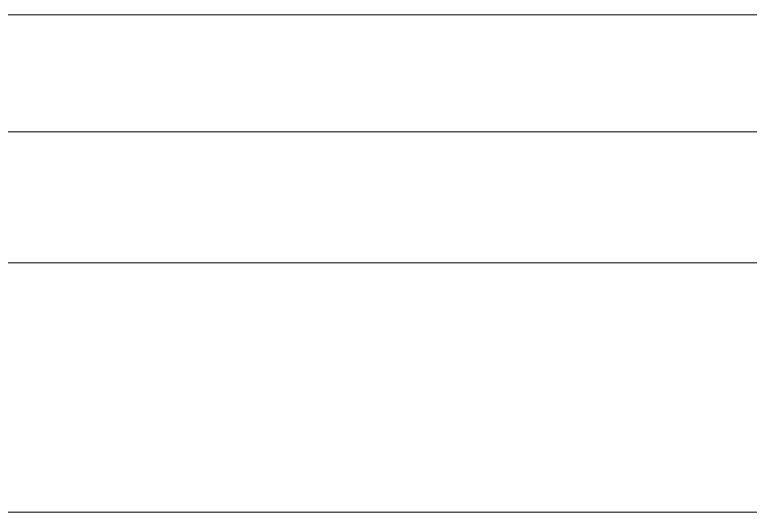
# Model space of a CAD drawing. Header units: millimetres. Extents: x 97 to 214665, y -4577 to 61202.
# Drawn here: x 180545.2 to 180663.2, y 16045.2 to 16125 of the extents above; entities that cross this region are included whole.
import ezdxf

# ---------------------------------------------------------------- set-up
doc = ezdxf.new("R2010")
doc.units = ezdxf.units.MM
for name, color, linetype, lineweight in [('A-GLAZ-____-MCUT', 151, 'Continuous', 9), ('A-GLAZ-____-OTLN', 151, 'Continuous', 9), ('A-GLAZ-CURT-OTLN', 52, 'Continuous', 9), ('A-GLAZ-CWMG-OTLN', 51, 'Continuous', 9)]:
    doc.layers.add(name, color=color, linetype=linetype, lineweight=lineweight)

# ---------------------------------------------------------------- blocks, each defined once
blk = doc.blocks.new('PNS_Панель прямоугольная2 - Нр_Стекло - 40мм-39391432-О_АИ_ПП_4_200_Целиком')
at = {"layer": 'A-GLAZ-____-OTLN', "lineweight": 5}
h = blk.add_hatch(dxfattribs=at)
h.set_pattern_fill('FP_132', color=256, style=0, pattern_type=2)
h.set_pattern_definition([(45, (-122868.73, -15985.2), (-282.8427, 282.8427), [200, -600]), (45, (-123068.73, -16085.2), (-282.8427, 282.8427), [600, -200]), (45, (-122668.73, -16185.2), (-282.8427, 282.8427), [200, -600])])
h.paths.add_polyline_path([(-431.25, -40), (431.25, -40), (431.25, -21), (441.25, -21), (441.25, 0), (-441.25, 0), (-441.25, -21), (-431.25, -21), (-431.25, -30.02)])
at = {"layer": 'A-GLAZ-____-MCUT', "color": 10, "lineweight": 5}
for p, q in [((441.25, 0), (-441.25, 0)), ((-431.25, -40), (431.25, -40))]:
    blk.add_line(p, q, dxfattribs=at)
at = {"layer": 'A-GLAZ-____-OTLN', "color": 10, "lineweight": 5}
blk.add_line((-441.25, 0), (441.25, 0), dxfattribs=at)
blk = doc.blocks.new('Прямоугольный импост - Рядовой 50х200-39391405-О_АИ_ПП_4_200_Целиком')
at = {"layer": 'A-GLAZ-CWMG-OTLN', "color": 10, "lineweight": 5}
for p, q in [((123199.98, 16125), (122337.48, 16125)), ((123199.98, 16106.2), (122337.48, 16106.2))]:
    blk.add_line(p, q, dxfattribs=at)
blk = doc.blocks.new('0083_СОШ675_АР_R22_rvt-1-О_АИ_ПП_4_200_Целиком')
at = {"layer": 'A-GLAZ-CURT-OTLN', "color": 90, "lineweight": 9}
blk.add_blockref('PNS_Панель прямоугольная2 - Нр_Стекло - 40мм-39391432-О_АИ_ПП_4_200_Целиком', (122768.73, 16085.2), dxfattribs=at)
at = {"layer": 'A-GLAZ-CWMG-OTLN', "color": 90, "lineweight": 9}
blk.add_blockref('Прямоугольный импост - Рядовой 50х200-39391405-О_АИ_ПП_4_200_Целиком', (0, 0), dxfattribs=at)

msp = doc.modelspace()

# ---------------------------------------------------------------- block references
at = {"color": 250, "lineweight": 5}
msp.add_blockref('0083_СОШ675_АР_R22_rvt-1-О_АИ_ПП_4_200_Целиком', (57498.114412, 0), dxfattribs=at)

doc.saveas('drawing.dxf')
